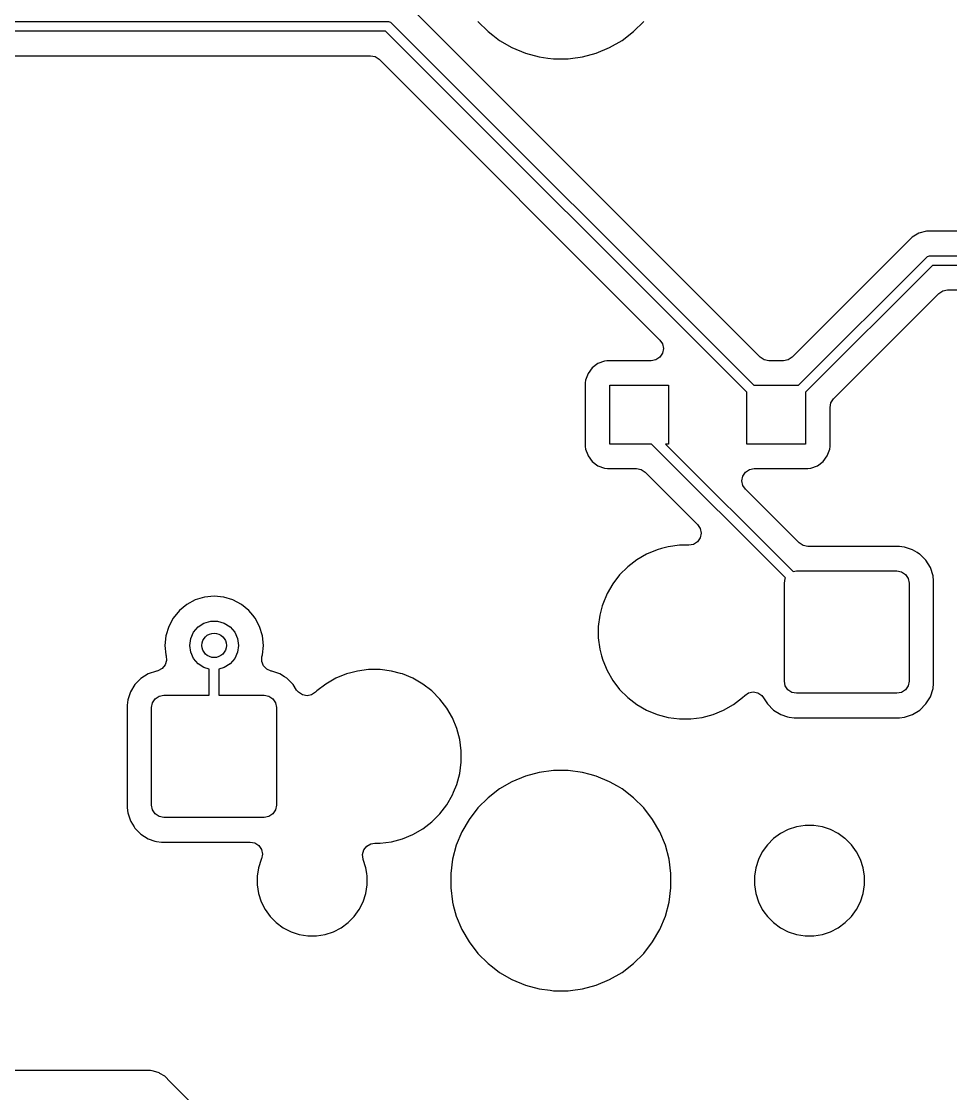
# Model space of a CAD drawing. Extents: x 17 to 170, y -181 to -32.
# Drawn here: x 95.4 to 114.39, y -114.83 to -92.91 of the extents above; entities that cross this region are included whole.
import ezdxf

# ---------------------------------------------------------------- set-up
doc = ezdxf.new("R2010")
doc.units = 0
doc.layers.add('BLACK', color=7, linetype='CONTINUOUS')

msp = doc.modelspace()

# ---------------------------------------------------------------- linework, layer by layer
at = {"layer": 'BLACK', "linetype": 'CONTINUOUS'}
for p, q in [((110.500805, -99.77657), (103.368021, -92.643786)), ((94.375, -92.9125), (102.8875, -92.9125)), ((102.8875, -92.9125), (102.907009, -92.914421)), ((102.907009, -92.914421), (102.943057, -92.929353)), ((104.729354, -92.912042), (104.937958, -93.120646)), ((107.912042, -93.120646), (108.120646, -92.912042)), ((102.846078, -93.1125), (94.375, -93.1125)), ((110.225, -100.491422), (102.846078, -93.1125)), ((102.943057, -92.929353), (102.958211, -92.941789)), ((102.958211, -92.941789), (110.366422, -100.35)), ((104.937958, -93.120646), (104.937962, -93.120649)), ((104.937962, -93.120649), (104.937963, -93.12065)), ((104.937963, -93.12065), (105.0345, -93.194726)), ((107.677994, -93.300238), (107.912042, -93.120646)), ((105.0345, -93.194726), (105.172006, -93.300238)), ((105.172006, -93.300238), (105.427493, -93.447743)), ((107.422507, -93.447743), (107.677994, -93.300238)), ((105.427493, -93.447743), (105.700048, -93.560639)), ((105.700048, -93.560639), (105.985007, -93.636993)), ((106.864993, -93.636993), (107.149952, -93.560639)), ((107.149952, -93.560639), (107.422507, -93.447743)), ((95.081878, -93.613), (102.535625, -93.613)), ((102.535625, -93.613), (102.630913, -93.631954)), ((102.630913, -93.631954), (102.711695, -93.68593)), ((102.711695, -93.68593), (108.450195, -99.42443)), ((105.985007, -93.636993), (106.162617, -93.660376)), ((106.162617, -93.660376), (106.277493, -93.6755)), ((106.277493, -93.6755), (106.277494, -93.6755)), ((106.277494, -93.6755), (106.572507, -93.6755)), ((106.572507, -93.6755), (106.621253, -93.669082)), ((106.621253, -93.669082), (106.864993, -93.636993)), ((113.743212, -97.240424), (113.606286, -97.319478)), ((113.743217, -97.240422), (113.743212, -97.240424)), ((113.895943, -97.199499), (113.743217, -97.240422)), ((114.054058, -97.199499), (113.895943, -97.199499)), ((114.069319, -97.199499), (114.054058, -97.199499)), ((114.069335, -97.1995), (114.069319, -97.199499)), ((128.630666, -97.1995), (114.069335, -97.1995)), ((113.606286, -97.319478), (111.149194, -99.77657)), ((111.283578, -100.35), (113.90429, -97.729289)), ((113.90429, -97.729289), (113.919443, -97.716853)), ((113.919443, -97.716853), (113.955491, -97.701921)), ((113.955491, -97.701921), (113.975, -97.7)), ((113.975, -97.7), (128.725, -97.7)), ((114.016421, -97.9), (111.425, -100.491421)), ((128.683578, -97.9), (114.016421, -97.9)), ((111.99843, -100.625804), (114.150807, -98.47343)), ((114.150807, -98.47343), (114.231588, -98.419454)), ((114.231588, -98.419454), (114.326876, -98.4005)), ((114.326876, -98.4005), (128.373125, -98.4005)), ((108.450195, -99.42443), (108.504171, -99.505212)), ((108.504171, -99.695788), (108.450195, -99.77657)), ((108.504171, -99.505212), (108.523125, -99.6005)), ((108.523125, -99.6005), (108.504171, -99.695788)), ((107.18267, -99.906203), (107.067455, -99.992453)), ((107.317515, -99.855909), (107.18267, -99.906203)), ((107.317519, -99.855908), (107.317515, -99.855909)), ((107.364314, -99.850878), (107.317519, -99.855908)), ((107.377128, -99.849501), (107.364314, -99.850878)), ((107.37713, -99.8495), (107.377128, -99.849501)), ((107.377134, -99.8495), (107.37713, -99.8495)), ((108.274125, -99.8495), (107.377134, -99.8495)), ((108.369413, -99.830546), (108.274125, -99.8495)), ((108.450195, -99.77657), (108.369413, -99.830546)), ((110.581587, -99.830546), (110.500805, -99.77657)), ((110.676875, -99.8495), (110.581587, -99.830546)), ((110.973124, -99.8495), (110.676875, -99.8495)), ((111.068412, -99.830546), (110.973124, -99.8495)), ((111.149194, -99.77657), (111.068412, -99.830546)), ((106.981204, -100.107669), (106.930908, -100.242518)), ((107.067453, -99.992455), (106.981204, -100.107669)), ((107.067455, -99.992453), (107.067453, -99.992455)), ((106.930908, -100.242518), (106.9245, -100.302123)), ((106.9245, -100.302123), (106.9245, -101.597865)), ((107.425, -101.55), (107.425, -100.35)), ((107.425, -100.35), (108.625, -100.35)), ((108.625, -100.35), (108.625, -101.55)), ((110.366422, -100.35), (111.283578, -100.35)), ((110.225, -101.55), (110.225, -100.491422)), ((111.425, -100.491421), (111.425, -101.55)), ((111.925499, -100.801873), (111.944453, -100.706586)), ((111.925499, -100.831912), (111.925499, -100.801873)), ((111.944453, -100.706586), (111.998429, -100.625805)), ((111.998429, -100.625805), (111.99843, -100.625804)), ((111.9255, -101.597873), (111.925499, -100.831912)), ((106.9245, -101.597865), (106.9245, -101.597868)), ((106.9245, -101.597868), (106.924501, -101.597872)), ((106.924501, -101.597872), (106.924946, -101.60201)), ((106.924946, -101.60201), (106.930908, -101.65748)), ((106.930908, -101.65748), (106.930909, -101.657484)), ((106.930909, -101.657484), (106.973994, -101.773)), ((108.280578, -101.55), (107.425, -101.55)), ((111.018591, -104.288013), (108.280578, -101.55)), ((108.625, -101.55), (108.563422, -101.55)), ((108.563422, -101.55), (111.172288, -104.158866)), ((111.425, -101.55), (110.225, -101.55)), ((111.868796, -101.792331), (111.919091, -101.657483)), ((111.919091, -101.657483), (111.9255, -101.597873)), ((106.973994, -101.773), (106.981204, -101.792331)), ((106.981204, -101.792331), (107.067454, -101.907546)), ((111.782546, -101.907546), (111.868796, -101.792331)), ((107.067454, -101.907546), (107.182669, -101.993796)), ((107.182669, -101.993796), (107.317517, -102.044091)), ((107.317517, -102.044091), (107.377127, -102.0505)), ((107.377127, -102.0505), (107.970124, -102.050499)), ((107.970124, -102.050499), (108.065412, -102.069453)), ((108.065412, -102.069453), (108.146193, -102.123429)), ((110.196804, -102.123429), (110.277586, -102.069453)), ((110.277586, -102.069453), (110.372869, -102.050499)), ((110.372869, -102.050499), (111.472872, -102.050499)), ((111.472872, -102.050499), (111.532483, -102.044091)), ((111.532483, -102.044091), (111.667331, -101.993796)), ((111.667331, -101.993796), (111.782546, -101.907546)), ((108.146193, -102.123429), (108.146194, -102.123429)), ((108.146194, -102.123429), (109.217195, -103.19443)), ((110.123874, -102.299499), (110.142828, -102.204211)), ((110.142828, -102.394787), (110.123874, -102.299499)), ((110.142828, -102.204211), (110.196804, -102.123429)), ((110.196804, -102.475569), (110.142828, -102.394787)), ((111.292805, -103.57157), (110.196804, -102.475569)), ((109.217195, -103.19443), (109.271171, -103.275212)), ((109.271171, -103.275212), (109.290125, -103.3705)), ((109.290125, -103.3705), (109.271171, -103.465788)), ((108.617874, -103.649879), (108.483832, -103.685795)), ((108.617878, -103.649878), (108.617874, -103.649879)), ((108.61788, -103.649878), (108.617878, -103.649878)), ((108.848628, -103.6195), (108.61788, -103.649878)), ((109.041125, -103.6195), (108.848628, -103.6195)), ((109.136413, -103.600546), (109.041125, -103.6195)), ((109.217195, -103.54657), (109.136413, -103.600546)), ((109.271171, -103.465788), (109.217195, -103.54657)), ((111.373587, -103.625546), (111.292805, -103.57157)), ((111.468875, -103.6445), (111.373587, -103.625546)), ((113.342009, -103.6445), (111.468875, -103.6445)), ((113.342011, -103.6445), (113.342009, -103.6445)), ((113.393403, -103.64975), (113.342011, -103.6445)), ((113.444797, -103.655001), (113.393403, -103.64975)), ((113.444798, -103.655001), (113.444797, -103.655001)), ((113.444802, -103.655002), (113.444798, -103.655001)), ((113.611332, -103.710184), (113.444802, -103.655002)), ((108.178032, -103.799184), (107.976467, -103.915558)), ((108.178041, -103.799179), (108.178032, -103.799184)), ((108.393051, -103.71012), (108.178041, -103.799179)), ((108.483832, -103.685795), (108.393051, -103.71012)), ((113.611332, -103.710185), (113.61133, -103.710184)), ((113.61133, -103.710184), (113.611332, -103.710184)), ((113.611334, -103.710186), (113.611332, -103.710185)), ((113.706136, -103.76866), (113.611334, -103.710186)), ((113.755615, -103.799179), (113.706136, -103.76866)), ((113.760656, -103.802288), (113.755615, -103.799179)), ((113.884712, -103.926344), (113.760656, -103.802288)), ((107.791815, -104.057247), (107.627247, -104.221815)), ((107.791819, -104.057244), (107.791815, -104.057247)), ((107.976467, -103.915558), (107.791819, -104.057244)), ((113.976814, -104.075666), (113.884712, -103.926344)), ((113.982283, -104.092171), (113.976814, -104.075666)), ((114.025244, -104.221819), (113.982283, -104.092171)), ((107.627244, -104.221819), (107.485558, -104.406467)), ((107.627247, -104.221815), (107.627244, -104.221819)), ((110.992, -104.395), (111.01103, -104.299329)), ((111.01103, -104.299329), (111.018591, -104.288013)), ((111.172288, -104.158866), (111.242, -104.145)), ((111.242, -104.145), (113.292, -104.145)), ((113.292, -104.145), (113.387671, -104.16403)), ((113.387671, -104.16403), (113.468777, -104.218223)), ((113.468777, -104.218223), (113.52297, -104.299329)), ((113.52297, -104.299329), (113.542, -104.395)), ((114.031999, -104.242203), (114.025244, -104.221819)), ((114.042499, -104.344992), (114.031999, -104.242203)), ((107.485558, -104.406467), (107.369184, -104.608032)), ((110.992, -106.395), (110.992, -104.395)), ((113.542, -104.395), (113.542, -106.395)), ((114.0425, -106.445009), (114.042499, -104.344992)), ((98.957092, -104.737236), (98.783289, -104.830136)), ((98.9571, -104.737233), (98.957092, -104.737236)), ((99.145694, -104.680023), (98.9571, -104.737233)), ((99.341826, -104.660707), (99.145694, -104.680023)), ((99.537957, -104.680023), (99.341826, -104.660707)), ((99.726551, -104.737233), (99.537957, -104.680023)), ((99.726559, -104.737236), (99.726551, -104.737233)), ((99.900362, -104.830136), (99.726559, -104.737236)), ((107.369179, -104.608041), (107.28012, -104.823051)), ((107.369184, -104.608032), (107.369179, -104.608041)), ((98.63094, -104.955168), (98.505914, -105.107511)), ((98.630946, -104.955162), (98.63094, -104.955168)), ((98.783289, -104.830136), (98.630946, -104.955162)), ((99.900365, -104.830138), (99.900362, -104.830136)), ((100.052709, -104.955165), (99.900364, -104.830138)), ((99.900364, -104.830138), (99.900365, -104.830138)), ((100.128794, -105.047874), (100.052709, -104.955165)), ((107.271338, -104.855827), (107.219879, -105.047874)), ((107.28012, -104.823051), (107.271338, -104.855827)), ((98.505914, -105.107511), (98.413014, -105.281314)), ((99.134118, -105.211232), (99.270669, -105.171137)), ((99.270669, -105.171137), (99.412983, -105.171137)), ((99.412983, -105.171137), (99.549534, -105.211232)), ((100.177737, -105.107511), (100.128794, -105.047874)), ((100.270637, -105.281314), (100.177737, -105.107511)), ((107.219879, -105.047874), (107.1895, -105.278628)), ((98.413011, -105.281322), (98.355801, -105.469916)), ((98.413014, -105.281314), (98.413011, -105.281322)), ((98.86208, -105.525182), (98.921199, -105.395728)), ((98.921199, -105.395728), (99.014396, -105.288173)), ((99.014396, -105.288173), (99.134118, -105.211232)), ((99.549534, -105.211232), (99.669256, -105.288173)), ((99.669256, -105.288173), (99.762453, -105.395728)), ((99.762453, -105.395728), (99.821572, -105.525182)), ((100.270638, -105.281318), (100.270637, -105.281314)), ((100.27064, -105.281321), (100.270638, -105.281318)), ((100.32785, -105.469916), (100.27064, -105.281321)), ((107.1895, -105.278628), (107.1895, -105.511372)), ((98.355801, -105.469916), (98.336485, -105.666048)), ((98.841826, -105.666048), (98.86208, -105.525182)), ((99.821572, -105.525182), (99.841826, -105.666048)), ((100.347167, -105.666048), (100.32785, -105.469916)), ((107.1895, -105.511372), (107.219879, -105.742126)), ((98.336485, -105.666048), (98.355801, -105.862178)), ((98.86208, -105.806914), (98.841826, -105.666048)), ((98.921199, -105.936368), (98.86208, -105.806914)), ((99.821572, -105.806914), (99.762453, -105.936368)), ((99.841826, -105.666048), (99.821572, -105.806914)), ((100.32785, -105.86218), (100.347167, -105.666048)), ((107.219879, -105.742126), (107.256133, -105.877428)), ((98.369729, -105.973392), (98.341524, -106.066363)), ((98.355801, -105.862178), (98.360208, -105.876705)), ((98.360208, -105.876705), (98.369729, -105.973392)), ((99.014396, -106.043923), (98.921199, -105.936368)), ((99.134118, -106.120864), (99.014396, -106.043923)), ((99.669256, -106.043923), (99.549534, -106.120864)), ((99.762453, -105.936368), (99.669256, -106.043923)), ((100.316603, -105.994732), (100.318018, -105.897587)), ((100.352472, -106.085023), (100.316603, -105.994732)), ((100.318018, -105.897587), (100.32322, -105.87744)), ((100.32322, -105.87744), (100.32785, -105.86218)), ((107.256133, -105.877428), (107.28012, -105.966948)), ((107.28012, -105.966948), (107.369179, -106.181958)), ((97.995667, -106.250185), (97.846346, -106.342286)), ((98.162201, -106.195001), (97.995667, -106.250185)), ((98.174049, -106.192465), (98.162201, -106.195001)), ((98.194204, -106.187261), (98.174049, -106.192465)), ((98.279888, -106.141464), (98.194204, -106.187261)), ((98.341524, -106.066363), (98.279888, -106.141464)), ((99.24, -106.151953), (99.134118, -106.120864)), ((99.24, -106.685), (99.24, -106.151953)), ((99.549534, -106.120864), (99.44, -106.153026)), ((99.44, -106.153026), (99.44, -106.685)), ((100.420164, -106.154715), (100.352472, -106.085023)), ((100.509372, -106.193197), (100.420164, -106.154715)), ((100.517795, -106.195), (100.509372, -106.193197)), ((100.684332, -106.250184), (100.517795, -106.195)), ((100.684332, -106.250185), (100.68433, -106.250184)), ((100.68433, -106.250184), (100.684332, -106.250184)), ((100.684334, -106.250186), (100.684332, -106.250185)), ((100.779136, -106.30866), (100.684334, -106.250186)), ((102.043051, -106.25012), (101.828041, -106.339179)), ((102.133832, -106.225795), (102.043051, -106.25012)), ((102.267874, -106.189879), (102.133832, -106.225795)), ((102.267878, -106.189878), (102.267874, -106.189879)), ((102.26788, -106.189878), (102.267878, -106.189878)), ((102.498628, -106.1595), (102.26788, -106.189878)), ((102.731372, -106.1595), (102.498628, -106.1595)), ((102.962119, -106.189878), (102.731372, -106.1595)), ((102.962126, -106.189879), (102.962119, -106.189878)), ((103.14675, -106.239349), (102.962126, -106.189879)), ((103.186948, -106.25012), (103.14675, -106.239349)), ((103.401958, -106.339179), (103.186948, -106.25012)), ((107.369179, -106.181958), (107.369184, -106.181967)), ((107.369184, -106.181967), (107.369185, -106.181969)), ((107.369185, -106.181969), (107.485558, -106.383532)), ((97.722286, -106.466346), (97.630184, -106.615668)), ((97.846346, -106.342286), (97.722286, -106.466346)), ((100.828615, -106.339179), (100.779136, -106.30866)), ((100.833656, -106.342288), (100.828615, -106.339179)), ((100.957712, -106.466344), (100.833656, -106.342288)), ((100.957713, -106.466346), (100.957712, -106.466344)), ((100.957714, -106.466347), (100.957713, -106.466346)), ((101.027012, -106.578698), (100.957714, -106.466347)), ((101.626467, -106.455558), (101.441819, -106.597244)), ((101.828032, -106.339184), (101.626467, -106.455558)), ((101.828041, -106.339179), (101.828032, -106.339184)), ((103.401967, -106.339184), (103.401958, -106.339179)), ((103.401969, -106.339185), (103.401967, -106.339184)), ((103.603532, -106.455558), (103.401969, -106.339185)), ((103.788181, -106.597244), (103.603532, -106.455558)), ((107.485558, -106.383532), (107.627244, -106.568181)), ((111.01103, -106.490671), (110.992, -106.395)), ((111.065223, -106.571777), (111.01103, -106.490671)), ((113.52297, -106.490671), (113.468777, -106.571777)), ((113.542, -106.395), (113.52297, -106.490671)), ((114.031999, -106.547797), (114.0425, -106.445009)), ((97.630184, -106.615668), (97.575002, -106.782197)), ((98.138223, -106.758223), (98.219329, -106.70403)), ((98.219329, -106.70403), (98.315, -106.685)), ((98.315, -106.685), (99.24, -106.685)), ((99.44, -106.685), (100.365, -106.685)), ((100.365, -106.685), (100.460671, -106.70403)), ((100.460671, -106.70403), (100.541777, -106.758223)), ((101.062869, -106.624048), (101.027012, -106.578698)), ((101.143649, -106.678026), (101.062869, -106.624048)), ((101.238937, -106.696981), (101.143649, -106.678026)), ((101.334226, -106.678028), (101.238937, -106.696981)), ((101.415008, -106.624053), (101.334226, -106.678028)), ((101.441805, -106.597256), (101.415008, -106.624053)), ((101.441819, -106.597244), (101.441805, -106.597256)), ((103.952756, -106.761819), (103.788181, -106.597244)), ((107.627244, -106.568181), (107.791819, -106.732756)), ((110.138181, -106.732756), (110.181686, -106.689251)), ((110.181686, -106.689251), (110.262466, -106.635274)), ((110.262466, -106.635274), (110.357754, -106.616319)), ((110.357754, -106.616319), (110.453043, -106.635272)), ((110.453043, -106.635272), (110.533825, -106.689248)), ((110.533825, -106.689248), (110.569685, -106.7346)), ((111.146329, -106.62597), (111.065223, -106.571777)), ((111.242, -106.645), (111.146329, -106.62597)), ((113.292, -106.645), (111.242, -106.645)), ((113.387671, -106.62597), (113.292, -106.645)), ((113.468777, -106.571777), (113.387671, -106.62597)), ((113.884712, -106.863656), (113.976814, -106.714334)), ((113.976814, -106.714334), (114.031999, -106.547797)), ((97.575001, -106.782204), (97.5645, -106.884988)), ((97.5645, -106.884988), (97.5645, -108.985006)), ((97.575002, -106.782197), (97.575001, -106.782204)), ((98.065, -106.935), (98.08403, -106.839329)), ((98.065, -108.935), (98.065, -106.935)), ((98.08403, -106.839329), (98.138223, -106.758223)), ((100.541777, -106.758223), (100.59597, -106.839329)), ((100.59597, -106.839329), (100.615, -106.935)), ((100.615, -106.935), (100.615, -108.935)), ((104.094442, -106.946468), (103.952756, -106.761819)), ((107.791819, -106.732756), (107.976468, -106.874442)), ((107.976468, -106.874442), (108.178031, -106.990815)), ((109.751969, -106.990815), (109.953532, -106.874442)), ((109.953532, -106.874442), (110.138181, -106.732756)), ((110.569685, -106.7346), (110.649285, -106.863652)), ((110.649285, -106.863652), (110.649286, -106.863653)), ((110.649286, -106.863653), (110.649288, -106.863656)), ((110.649288, -106.863656), (110.773344, -106.987712)), ((113.760656, -106.987712), (113.884712, -106.863656)), ((104.210815, -107.148031), (104.094442, -106.946468)), ((104.210815, -107.148032), (104.210815, -107.148031)), ((104.21082, -107.148041), (104.210815, -107.148032)), ((104.299879, -107.363051), (104.21082, -107.148041)), ((108.178031, -106.990815), (108.178034, -106.990816)), ((108.178034, -106.990816), (108.178041, -106.99082)), ((108.178041, -106.99082), (108.393051, -107.079879)), ((108.393051, -107.079879), (108.393055, -107.07988)), ((108.393055, -107.07988), (108.39306, -107.079882)), ((108.39306, -107.079882), (108.617874, -107.140121)), ((108.617874, -107.140121), (108.848628, -107.1705)), ((109.081372, -107.1705), (109.312126, -107.140121)), ((109.312126, -107.140121), (109.53694, -107.079882)), ((109.53694, -107.079882), (109.536945, -107.079879)), ((109.536945, -107.079879), (109.536948, -107.079879)), ((109.536948, -107.079879), (109.751958, -106.99082)), ((109.751958, -106.99082), (109.751961, -106.990818)), ((109.751961, -106.990818), (109.751969, -106.990815)), ((110.773344, -106.987712), (110.922666, -107.079814)), ((110.922666, -107.079814), (110.922669, -107.079815)), ((110.922669, -107.079815), (110.922667, -107.079815)), ((110.922667, -107.079815), (111.059028, -107.125)), ((111.059028, -107.125), (111.089203, -107.134999)), ((111.089203, -107.134999), (111.191991, -107.1455)), ((111.191991, -107.1455), (113.342008, -107.145499)), ((113.342008, -107.145499), (113.444797, -107.134999)), ((113.444797, -107.134999), (113.611334, -107.079814)), ((113.611334, -107.079814), (113.760656, -106.987712)), ((104.29988, -107.363055), (104.299879, -107.363051)), ((104.299882, -107.36306), (104.29988, -107.363055)), ((104.360121, -107.587874), (104.299882, -107.36306)), ((108.848628, -107.1705), (109.081372, -107.1705)), ((104.3905, -107.818628), (104.360121, -107.587874)), ((104.3905, -108.051372), (104.3905, -107.818628)), ((104.360121, -108.282126), (104.3905, -108.051372)), ((106.277493, -108.2245), (105.985011, -108.263006)), ((106.277494, -108.2245), (106.277493, -108.2245)), ((106.572506, -108.2245), (106.277494, -108.2245)), ((106.572507, -108.2245), (106.572506, -108.2245)), ((106.864989, -108.263006), (106.572507, -108.2245)), ((104.299882, -108.50694), (104.360121, -108.282126)), ((105.427496, -108.452255), (105.17201, -108.599759)), ((105.4275, -108.452253), (105.427496, -108.452255)), ((105.700049, -108.33936), (105.4275, -108.452253)), ((105.985011, -108.263006), (105.700049, -108.33936)), ((106.864993, -108.263007), (106.864988, -108.263006)), ((106.864988, -108.263006), (106.864989, -108.263006)), ((107.026555, -108.306297), (106.864993, -108.263007)), ((107.14995, -108.33936), (107.026555, -108.306297)), ((107.422499, -108.452253), (107.14995, -108.33936)), ((107.422503, -108.452255), (107.422499, -108.452253)), ((107.422505, -108.452256), (107.422503, -108.452255)), ((107.422507, -108.452257), (107.422505, -108.452256)), ((107.583697, -108.54532), (107.422507, -108.452257)), ((104.210815, -108.721969), (104.233083, -108.66821)), ((104.233083, -108.66821), (104.299879, -108.506948)), ((104.299879, -108.506945), (104.299882, -108.50694)), ((104.299879, -108.506948), (104.299879, -108.506945)), ((105.172005, -108.599762), (104.937963, -108.779349)), ((105.17201, -108.599759), (105.172005, -108.599762)), ((107.677989, -108.599759), (107.583697, -108.54532)), ((107.677994, -108.599762), (107.677989, -108.599759)), ((107.912036, -108.779349), (107.677994, -108.599762)), ((104.094442, -108.923532), (104.210815, -108.721969)), ((104.937963, -108.779349), (104.729349, -108.987963)), ((107.912037, -108.77935), (107.912036, -108.779349)), ((107.912042, -108.779354), (107.912037, -108.77935)), ((108.120646, -108.987958), (107.912042, -108.779354)), ((97.5645, -108.985006), (97.575001, -109.0878)), ((97.575001, -109.0878), (97.630185, -109.254332)), ((98.08403, -109.030671), (98.065, -108.935)), ((98.138223, -109.111777), (98.08403, -109.030671)), ((98.219329, -109.16597), (98.138223, -109.111777)), ((100.541777, -109.111777), (100.460671, -109.16597)), ((100.59597, -109.030671), (100.541777, -109.111777)), ((100.615, -108.935), (100.59597, -109.030671)), ((103.788181, -109.272756), (103.952756, -109.108181)), ((103.952756, -109.108181), (104.094442, -108.923532)), ((104.729349, -108.987963), (104.549762, -109.222005)), ((108.300238, -109.222006), (108.120646, -108.987958)), ((97.630185, -109.254332), (97.630186, -109.254334)), ((97.630186, -109.254334), (97.637629, -109.266401)), ((97.637629, -109.266401), (97.705978, -109.377214)), ((98.315, -109.185), (98.219329, -109.16597)), ((100.365, -109.185), (98.315, -109.185)), ((100.460671, -109.16597), (100.365, -109.185)), ((103.603532, -109.414442), (103.788181, -109.272756)), ((104.549759, -109.22201), (104.402255, -109.477496)), ((104.549762, -109.222005), (104.549759, -109.22201)), ((108.447743, -109.477493), (108.300238, -109.222006)), ((111.416411, -109.3495), (111.241456, -109.377211)), ((111.416421, -109.3495), (111.416411, -109.3495)), ((111.593579, -109.3495), (111.416421, -109.3495)), ((111.593588, -109.3495), (111.593579, -109.3495)), ((111.768543, -109.377211), (111.593588, -109.3495)), ((97.705978, -109.377214), (97.722288, -109.403656)), ((97.722288, -109.403656), (97.846344, -109.527712)), ((97.846344, -109.527712), (97.995666, -109.619814)), ((103.186948, -109.619879), (103.401958, -109.53082)), ((103.401958, -109.53082), (103.401961, -109.530818)), ((103.401961, -109.530818), (103.401969, -109.530815)), ((103.401969, -109.530815), (103.603532, -109.414442)), ((104.402253, -109.4775), (104.28936, -109.750049)), ((104.402255, -109.477496), (104.402253, -109.4775)), ((108.560639, -109.750048), (108.447743, -109.477493)), ((110.91511, -109.512385), (110.771789, -109.616514)), ((111.072947, -109.431963), (110.91511, -109.512385)), ((111.072956, -109.431959), (111.072947, -109.431963)), ((111.072958, -109.431958), (111.072956, -109.431958)), ((111.072956, -109.431958), (111.072956, -109.431959)), ((111.241445, -109.377214), (111.072958, -109.431958)), ((111.241448, -109.377213), (111.241445, -109.377214)), ((111.24145, -109.377213), (111.241448, -109.377213)), ((111.241456, -109.377211), (111.24145, -109.377213)), ((111.768549, -109.377213), (111.768543, -109.377211)), ((111.768555, -109.377214), (111.768549, -109.377213)), ((111.937042, -109.431958), (111.768555, -109.377214)), ((111.93705, -109.431962), (111.937042, -109.431958)), ((111.937052, -109.431963), (111.93705, -109.431962)), ((112.094889, -109.512385), (111.937052, -109.431963)), ((112.230769, -109.611108), (112.094889, -109.512385)), ((97.995666, -109.619814), (97.995669, -109.619815)), ((97.995669, -109.619815), (97.995667, -109.619815)), ((97.995667, -109.619815), (98.132028, -109.665)), ((98.132028, -109.665), (98.162203, -109.674999)), ((98.162203, -109.674999), (98.264991, -109.6855)), ((98.264991, -109.6855), (100.077761, -109.685499)), ((100.077761, -109.685499), (100.173049, -109.704453)), ((100.173049, -109.704453), (100.25383, -109.758429)), ((100.25383, -109.758429), (100.307807, -109.839211)), ((102.400879, -109.846455), (102.461028, -109.770158)), ((102.461028, -109.770158), (102.545795, -109.722686)), ((102.545795, -109.722686), (102.622739, -109.7105)), ((102.622739, -109.7105), (102.731372, -109.7105)), ((102.731372, -109.7105), (102.962126, -109.680121)), ((102.962126, -109.680121), (103.18694, -109.619882)), ((103.18694, -109.619882), (103.186945, -109.619879)), ((103.186945, -109.619879), (103.186948, -109.619879)), ((104.28936, -109.750049), (104.213006, -110.035011)), ((108.636993, -110.035007), (108.560639, -109.750048)), ((110.646514, -109.741789), (110.542385, -109.88511)), ((110.771789, -109.616514), (110.646514, -109.741789)), ((112.238214, -109.616517), (112.230769, -109.611108)), ((112.363483, -109.741786), (112.238214, -109.616517)), ((112.467614, -109.88511), (112.363483, -109.741786)), ((100.307807, -109.839211), (100.326761, -109.934499)), ((100.326761, -109.934499), (100.307807, -110.029787)), ((102.374507, -109.939962), (102.400879, -109.846455)), ((102.385925, -110.036444), (102.374507, -109.939962)), ((110.542385, -109.88511), (110.461963, -110.042947)), ((112.548042, -110.042958), (112.467614, -109.88511)), ((100.247211, -110.211456), (100.2195, -110.386411)), ((100.247213, -110.21145), (100.247211, -110.211456)), ((100.247214, -110.211445), (100.247213, -110.211448)), ((100.247213, -110.211448), (100.247213, -110.21145)), ((100.301958, -110.042958), (100.247214, -110.211445)), ((100.303935, -110.038185), (100.301958, -110.042956)), ((100.301958, -110.042956), (100.301958, -110.042958)), ((100.307807, -110.029787), (100.303935, -110.038185)), ((102.38804, -110.042955), (102.385925, -110.036444)), ((102.388042, -110.042958), (102.38804, -110.042955)), ((102.442786, -110.211445), (102.388042, -110.042958)), ((102.442787, -110.211454), (102.442786, -110.211445)), ((102.442788, -110.211456), (102.442787, -110.211454)), ((102.461167, -110.327493), (102.442788, -110.211456)), ((104.213006, -110.035011), (104.1745, -110.327493)), ((108.6755, -110.327494), (108.636993, -110.035007)), ((110.407211, -110.211456), (110.3795, -110.386411)), ((110.407213, -110.21145), (110.407211, -110.211456)), ((110.407214, -110.211445), (110.407213, -110.211448)), ((110.407213, -110.211448), (110.407213, -110.21145)), ((110.461958, -110.042958), (110.407214, -110.211445)), ((110.461963, -110.042947), (110.461958, -110.042956)), ((110.461958, -110.042956), (110.461958, -110.042958)), ((112.602786, -110.211445), (112.548042, -110.042958)), ((112.602787, -110.211454), (112.602786, -110.211445)), ((112.602788, -110.211456), (112.602787, -110.211454)), ((112.630499, -110.386411), (112.602788, -110.211456)), ((100.2195, -110.386411), (100.2195, -110.563588)), ((102.470499, -110.386411), (102.461167, -110.327493)), ((102.470499, -110.386418), (102.470499, -110.386411)), ((102.4705, -110.386421), (102.470499, -110.386418)), ((102.4705, -110.563579), (102.4705, -110.386421)), ((104.1745, -110.327493), (104.1745, -110.622506)), ((108.6755, -110.386411), (108.6755, -110.327494)), ((108.6755, -110.622506), (108.6755, -110.386411)), ((110.3795, -110.386411), (110.3795, -110.563588)), ((112.630499, -110.386418), (112.630499, -110.386411)), ((112.6305, -110.386421), (112.630499, -110.386418)), ((112.6305, -110.563579), (112.6305, -110.386421)), ((100.2195, -110.563588), (100.247211, -110.738543)), ((102.442786, -110.738555), (102.4705, -110.563579)), ((104.1745, -110.622506), (104.211961, -110.907052)), ((108.636993, -110.914993), (108.6755, -110.622506)), ((110.3795, -110.563588), (110.407211, -110.738543)), ((112.602786, -110.738555), (112.6305, -110.563579)), ((100.247211, -110.738543), (100.247213, -110.738549)), ((100.247213, -110.738549), (100.247214, -110.738555)), ((100.247214, -110.738555), (100.301958, -110.907042)), ((102.388042, -110.907042), (102.442786, -110.738555)), ((110.407211, -110.738543), (110.407213, -110.738549)), ((110.407213, -110.738549), (110.407214, -110.738555)), ((110.407214, -110.738555), (110.461958, -110.907042)), ((112.548042, -110.907042), (112.602786, -110.738555)), ((100.301958, -110.907042), (100.301959, -110.907043)), ((100.301959, -110.907043), (100.301963, -110.907052)), ((100.301963, -110.907052), (100.382385, -111.064889)), ((100.382385, -111.064889), (100.416095, -111.111287)), ((102.203483, -111.208214), (102.307614, -111.06489)), ((102.307614, -111.06489), (102.388042, -110.907042)), ((104.211961, -110.907052), (104.213007, -110.914993)), ((104.213007, -110.914993), (104.228826, -110.974029)), ((104.228826, -110.974029), (104.28936, -111.19995)), ((108.560639, -111.199952), (108.636993, -110.914993)), ((110.461958, -110.907042), (110.461959, -110.907043)), ((110.461959, -110.907043), (110.461963, -110.907052)), ((110.461963, -110.907052), (110.542385, -111.064889)), ((110.542385, -111.064889), (110.576095, -111.111287)), ((112.363483, -111.208214), (112.467614, -111.06489)), ((112.467614, -111.06489), (112.548042, -110.907042)), ((100.416095, -111.111287), (100.486517, -111.208214)), ((100.486517, -111.208214), (100.611786, -111.333483)), ((102.078214, -111.333483), (102.203483, -111.208214)), ((104.28936, -111.19995), (104.402253, -111.472499)), ((108.447743, -111.472507), (108.560639, -111.199952)), ((110.576095, -111.111287), (110.646517, -111.208214)), ((110.646517, -111.208214), (110.771786, -111.333483)), ((112.238214, -111.333483), (112.363483, -111.208214)), ((100.611786, -111.333483), (100.75511, -111.437614)), ((100.75511, -111.437614), (100.912958, -111.518042)), ((100.912958, -111.518042), (101.081445, -111.572786)), ((101.608555, -111.572786), (101.777042, -111.518042)), ((101.777042, -111.518042), (101.93489, -111.437614)), ((101.93489, -111.437614), (102.078214, -111.333483)), ((104.402253, -111.472499), (104.402255, -111.472503)), ((104.402255, -111.472503), (104.402257, -111.472507)), ((104.402257, -111.472507), (104.549762, -111.727994)), ((108.300238, -111.727994), (108.447743, -111.472507)), ((110.771786, -111.333483), (110.91511, -111.437614)), ((110.91511, -111.437614), (111.072958, -111.518042)), ((111.072958, -111.518042), (111.241445, -111.572786)), ((111.768555, -111.572786), (111.937042, -111.518042)), ((111.937042, -111.518042), (112.09489, -111.437614)), ((112.09489, -111.437614), (112.238214, -111.333483)), ((101.081445, -111.572786), (101.081454, -111.572787)), ((101.081454, -111.572787), (101.081456, -111.572788)), ((101.081456, -111.572788), (101.256411, -111.600499)), ((101.256411, -111.600499), (101.256418, -111.600499)), ((101.256418, -111.600499), (101.256421, -111.6005)), ((101.256421, -111.6005), (101.256424, -111.6005)), ((101.256424, -111.6005), (101.433576, -111.6005)), ((101.433576, -111.6005), (101.433579, -111.6005)), ((101.433579, -111.6005), (101.433582, -111.600499)), ((101.433582, -111.600499), (101.433588, -111.600499)), ((101.433588, -111.600499), (101.608543, -111.572788)), ((101.608543, -111.572787), (101.608555, -111.572786)), ((101.608543, -111.572788), (101.608543, -111.572787)), ((104.549762, -111.727994), (104.729354, -111.962042)), ((108.120646, -111.962042), (108.300238, -111.727994)), ((111.241445, -111.572786), (111.241454, -111.572787)), ((111.241454, -111.572787), (111.241456, -111.572788)), ((111.241456, -111.572788), (111.416411, -111.600499)), ((111.416411, -111.600499), (111.416418, -111.600499)), ((111.416418, -111.600499), (111.416421, -111.6005)), ((111.416421, -111.6005), (111.416424, -111.6005)), ((111.416424, -111.6005), (111.593576, -111.6005)), ((111.593576, -111.6005), (111.593579, -111.6005)), ((111.593579, -111.6005), (111.593582, -111.600499)), ((111.593582, -111.600499), (111.593588, -111.600499)), ((111.593588, -111.600499), (111.768543, -111.572788)), ((111.768543, -111.572787), (111.768555, -111.572786)), ((111.768543, -111.572788), (111.768543, -111.572787)), ((104.729354, -111.962042), (104.937958, -112.170646)), ((107.912042, -112.170646), (108.120646, -111.962042)), ((104.937958, -112.170646), (104.937962, -112.170649)), ((104.937962, -112.170649), (104.937963, -112.17065)), ((104.937963, -112.17065), (105.026048, -112.23824)), ((107.677994, -112.350238), (107.912042, -112.170646)), ((105.026048, -112.23824), (105.172006, -112.350238)), ((105.172006, -112.350238), (105.427493, -112.497743)), ((107.422507, -112.497743), (107.677994, -112.350238)), ((105.427493, -112.497743), (105.700048, -112.610639)), ((105.700048, -112.610639), (105.985007, -112.686993)), ((106.864993, -112.686993), (107.149952, -112.610639)), ((107.149952, -112.610639), (107.422507, -112.497743)), ((105.985007, -112.686993), (106.204372, -112.715873)), ((106.204372, -112.715873), (106.277493, -112.7255)), ((106.277493, -112.7255), (106.277494, -112.7255)), ((106.277494, -112.7255), (106.572507, -112.7255)), ((106.572507, -112.7255), (106.621253, -112.719082)), ((106.621253, -112.719082), (106.864993, -112.686993)), ((97.870144, -114.352627), (64.767815, -114.352627)), ((97.87016, -114.352626), (97.870144, -114.352627)), ((97.885421, -114.352626), (97.87016, -114.352626)), ((98.043535, -114.352626), (97.885421, -114.352626)), ((98.077145, -114.361632), (98.043535, -114.352626)), ((98.196262, -114.393549), (98.077145, -114.361632)), ((98.217534, -114.405831), (98.196262, -114.393549)), ((98.233115, -114.414827), (98.217534, -114.405831)), ((98.333194, -114.472607), (98.233115, -114.414827)), ((98.444998, -114.584411), (98.333194, -114.472607)), ((98.444999, -114.584413), (98.444998, -114.584411)), ((108.557195, -124.696609), (98.444999, -114.584413))]:
    msp.add_line(p, q, dxfattribs=at)
at = {"layer": 'BLACK'}
msp.add_circle((99.341826, -105.666048), 0.25, dxfattribs=at)

doc.saveas('drawing.dxf')
